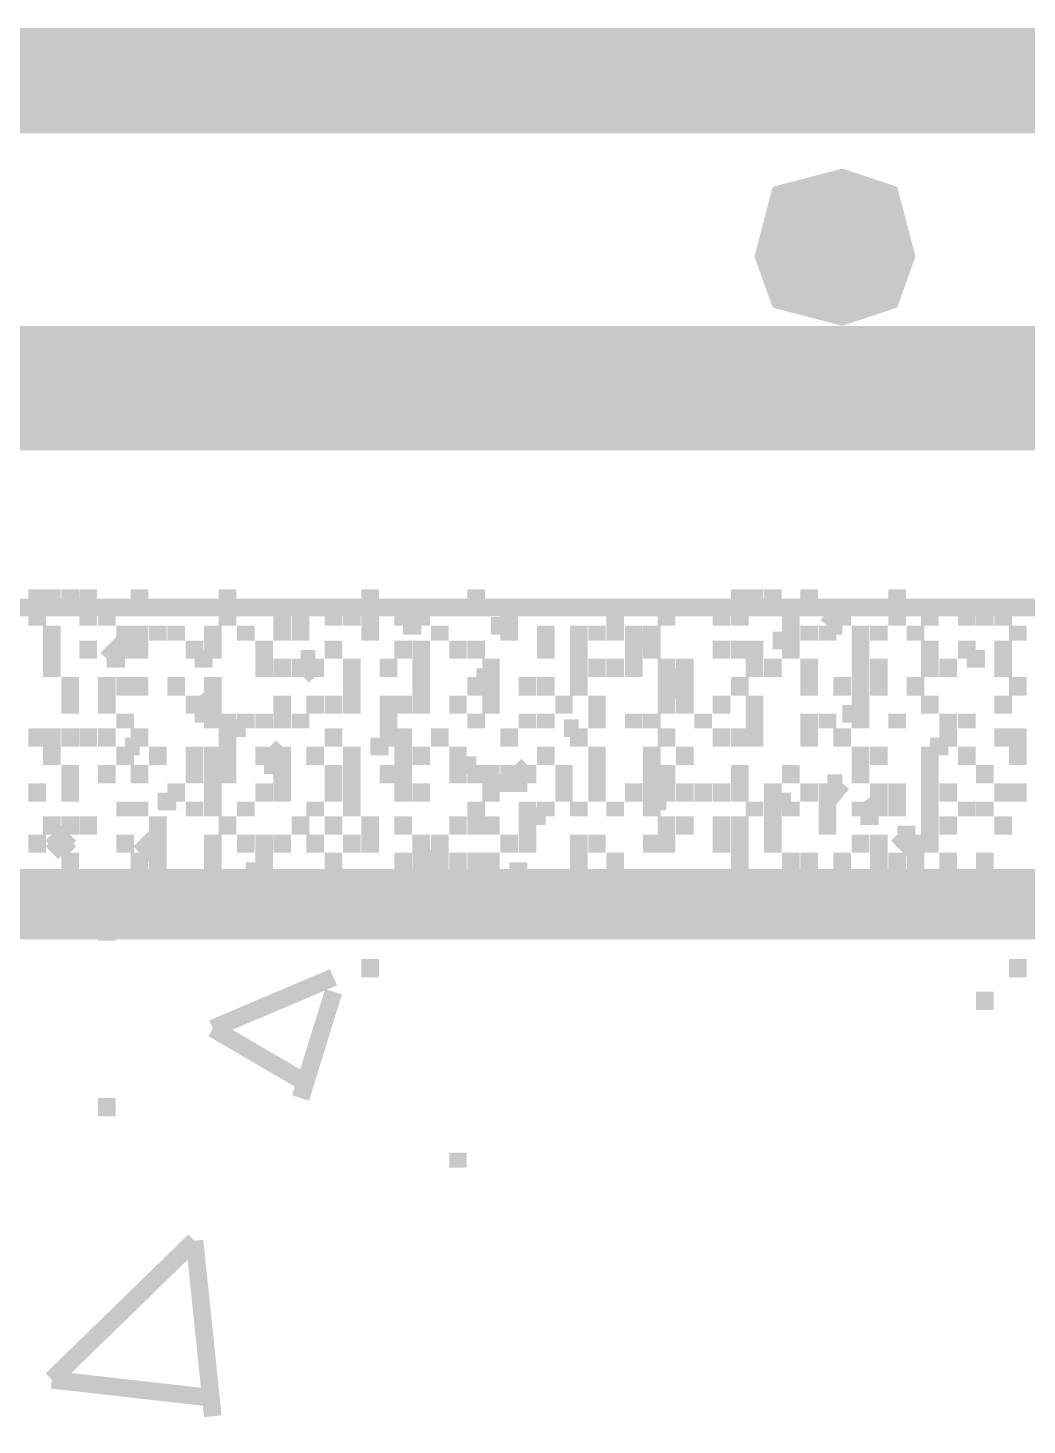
# Model space of a CAD drawing. Header units: millimetres. Extents: x 5 to 350, y 3 to 213.
# Drawn here: x 94.11 to 98.93, y 117.89 to 124.63 of the extents above; entities that cross this region are included whole.
import ezdxf

# ---------------------------------------------------------------- set-up
doc = ezdxf.new("R2010")
doc.units = ezdxf.units.MM
doc.layers.add('H', color=251, linetype='Continuous')
doc.layers.add('P', color=255, linetype='Continuous')

msp = doc.modelspace()

# ---------------------------------------------------------------- hatches: boundary and pattern name
at = {"layer": 'H', "linetype": 'Continuous'}
for points in [[(98.037, 123.525), (97.702, 123.86), (98.037, 123.948), (98.037, 123.525)], [(98.037, 123.525), (98.037, 123.948), (98.302, 123.86), (98.037, 123.525)], [(97.614, 123.525), (97.702, 123.86), (98.037, 123.525), (97.614, 123.525)], [(98.037, 123.525), (98.302, 123.86), (98.39, 123.525), (98.037, 123.525)], [(97.702, 123.278), (97.614, 123.525), (98.037, 123.525), (97.702, 123.278)], [(98.037, 123.19), (97.702, 123.278), (98.037, 123.525), (98.037, 123.19)], [(98.037, 123.19), (98.037, 123.525), (98.302, 123.278), (98.037, 123.19)], [(98.302, 123.278), (98.037, 123.525), (98.39, 123.525), (98.302, 123.278)], [(78.916, 122.59), (124.795, 123.19), (124.795, 122.59), (78.916, 122.59)], [(78.916, 122.59), (79.498, 123.19), (124.795, 123.19), (78.916, 122.59)]]:
    msp.add_hatch(color=256, dxfattribs=at).paths.add_polyline_path(points)

# ---------------------------------------------------------------- linework, layer by layer
at = {"layer": 'P'}
for points, const_width in [([(92.622, 124.372), (99.307, 124.372)], 0.508), ([(94.156, 121.832), (94.156, 121.92)], 0.085), ([(94.227, 121.832), (94.227, 121.92)], 0.085), ([(94.227, 121.832), (94.227, 121.92)], 0.085), ([(94.315, 121.832), (94.315, 121.92)], 0.085), ([(94.403, 121.832), (94.403, 121.92)], 0.085), ([(94.65, 121.832), (94.65, 121.92)], 0.085), ([(95.074, 121.832), (95.074, 121.92)], 0.085), ([(95.762, 121.832), (95.762, 121.92)], 0.085), ([(96.273, 121.832), (96.273, 121.92)], 0.085), ([(97.543, 121.832), (97.543, 121.92)], 0.085), ([(97.543, 121.832), (97.543, 121.92)], 0.085), ([(97.543, 121.832), (97.543, 121.92)], 0.085), ([(97.614, 121.832), (97.614, 121.92)], 0.085), ([(97.702, 121.832), (97.702, 121.92)], 0.085), ([(97.878, 121.832), (97.878, 121.92)], 0.085), ([(98.302, 121.832), (98.302, 121.92)], 0.085), ([(78.493, 121.832), (126.065, 121.832)], 0.085), ([(94.156, 121.744), (94.156, 121.832)], 0.085), ([(94.403, 121.744), (94.403, 121.832)], 0.085), ([(94.492, 121.744), (94.492, 121.832)], 0.085), ([(95.074, 121.832), (95.074, 121.744)], 0.085), ([(95.074, 121.744), (95.074, 121.832)], 0.085), ([(95.338, 121.744), (95.338, 121.832)], 0.085), ([(95.426, 121.744), (95.426, 121.832)], 0.085), ([(95.585, 121.744), (95.585, 121.832)], 0.085), ([(95.673, 121.832), (95.762, 121.832)], 0.085), ([(95.673, 121.744), (95.673, 121.832)], 0.085), ([(95.673, 121.744), (95.673, 121.832)], 0.085), ([(95.762, 121.744), (95.762, 121.832)], 0.085), ([(95.92, 121.744), (95.92, 121.832)], 0.085), ([(96.008, 121.744), (96.008, 121.832)], 0.085), ([(96.432, 121.744), (96.432, 121.832)], 0.085), ([(96.943, 121.744), (96.943, 121.832)], 0.085), ([(97.19, 121.744), (97.19, 121.832)], 0.085), ([(97.19, 121.744), (97.19, 121.832)], 0.085), ([(97.455, 121.744), (97.455, 121.832)], 0.085), ([(97.543, 121.744), (97.543, 121.832)], 0.085), ([(97.79, 121.744), (97.79, 121.832)], 0.085), ([(97.966, 121.744), (98.037, 121.832)], 0.085), ([(98.037, 121.744), (98.037, 121.832)], 0.085), ([(98.302, 121.744), (98.302, 121.832)], 0.085), ([(98.46, 121.744), (98.46, 121.832)], 0.085), ([(98.46, 121.744), (98.46, 121.832)], 0.085), ([(98.46, 121.744), (98.46, 121.832)], 0.085), ([(98.46, 121.744), (98.46, 121.832)], 0.085), ([(98.637, 121.744), (98.637, 121.832)], 0.085), ([(98.725, 121.744), (98.725, 121.832)], 0.085), ([(98.813, 121.744), (98.813, 121.832)], 0.085), ([(94.227, 121.673), (94.227, 121.744)], 0.085), ([(94.58, 121.673), (94.58, 121.744)], 0.085), ([(94.65, 121.673), (94.65, 121.744)], 0.085), ([(94.738, 121.673), (94.738, 121.744)], 0.085), ([(94.827, 121.673), (94.827, 121.744)], 0.085), ([(95.003, 121.673), (95.003, 121.744)], 0.085), ([(95.003, 121.673), (95.003, 121.744)], 0.085), ([(95.003, 121.673), (95.003, 121.744)], 0.085), ([(95.162, 121.673), (95.162, 121.744)], 0.085), ([(95.338, 121.673), (95.338, 121.744)], 0.085), ([(95.426, 121.673), (95.426, 121.744)], 0.085), ([(95.762, 121.673), (95.762, 121.744)], 0.085), ([(95.92, 121.744), (96.008, 121.744)], 0.085), ([(95.92, 121.744), (96.008, 121.744)], 0.085), ([(96.097, 121.673), (96.097, 121.744)], 0.085), ([(96.344, 121.744), (96.432, 121.744)], 0.085), ([(96.344, 121.744), (96.432, 121.744)], 0.085), ([(96.432, 121.673), (96.432, 121.744)], 0.085), ([(96.432, 121.673), (96.432, 121.744)], 0.085), ([(96.608, 121.673), (96.608, 121.744)], 0.085), ([(96.767, 121.673), (96.767, 121.744)], 0.085), ([(96.855, 121.673), (96.855, 121.744)], 0.085), ([(96.855, 121.673), (96.855, 121.744)], 0.085), ([(96.855, 121.673), (96.855, 121.744)], 0.085), ([(96.943, 121.673), (96.943, 121.744)], 0.085), ([(97.032, 121.673), (97.032, 121.744)], 0.085), ([(97.12, 121.673), (97.12, 121.744)], 0.085), ([(97.79, 121.673), (97.79, 121.744)], 0.085), ([(97.878, 121.673), (97.878, 121.744)], 0.085), ([(97.966, 121.744), (98.037, 121.744)], 0.085), ([(97.966, 121.673), (97.966, 121.744)], 0.085), ([(98.125, 121.673), (98.125, 121.744)], 0.085), ([(98.213, 121.673), (98.213, 121.744)], 0.085), ([(98.39, 121.673), (98.39, 121.744)], 0.085), ([(98.884, 121.673), (98.884, 121.744)], 0.085), ([(98.884, 121.673), (98.884, 121.744)], 0.085), ([(98.884, 121.673), (98.884, 121.744)], 0.085), ([(94.227, 121.585), (94.227, 121.673)], 0.085), ([(94.403, 121.585), (94.403, 121.673)], 0.085), ([(94.492, 121.585), (94.58, 121.673)], 0.085), ([(94.58, 121.585), (94.58, 121.673)], 0.085), ([(94.58, 121.585), (94.58, 121.673)], 0.085), ([(94.58, 121.585), (94.58, 121.673)], 0.085), ([(94.58, 121.585), (94.58, 121.673)], 0.085), ([(94.58, 121.585), (94.58, 121.673)], 0.085), ([(94.65, 121.585), (94.65, 121.673)], 0.085), ([(94.915, 121.585), (94.915, 121.673)], 0.085), ([(95.003, 121.585), (95.003, 121.673)], 0.085), ([(95.25, 121.585), (95.25, 121.673)], 0.085), ([(95.585, 121.585), (95.585, 121.673)], 0.085), ([(95.585, 121.585), (95.585, 121.673)], 0.085), ([(95.92, 121.585), (95.92, 121.673)], 0.085), ([(95.92, 121.585), (95.92, 121.673)], 0.085), ([(96.008, 121.585), (96.008, 121.673)], 0.085), ([(96.185, 121.585), (96.185, 121.673)], 0.085), ([(96.273, 121.585), (96.273, 121.673)], 0.085), ([(96.273, 121.585), (96.273, 121.673)], 0.085), ([(96.608, 121.585), (96.608, 121.673)], 0.085), ([(96.767, 121.585), (96.767, 121.673)], 0.085), ([(96.767, 121.585), (96.767, 121.673)], 0.085), ([(97.032, 121.585), (97.032, 121.673)], 0.085), ([(97.032, 121.673), (97.12, 121.673)], 0.085), ([(97.12, 121.585), (97.12, 121.673)], 0.085), ([(97.455, 121.585), (97.455, 121.673)], 0.085), ([(97.455, 121.585), (97.455, 121.673)], 0.085), ([(97.543, 121.585), (97.543, 121.673)], 0.085), ([(97.614, 121.585), (97.614, 121.673)], 0.085), ([(97.614, 121.585), (97.614, 121.673)], 0.085), ([(97.702, 121.673), (97.79, 121.673)], 0.085), ([(97.702, 121.673), (97.79, 121.673)], 0.085), ([(97.79, 121.585), (97.79, 121.673)], 0.085), ([(97.79, 121.585), (97.79, 121.673)], 0.085), ([(98.125, 121.585), (98.125, 121.673)], 0.085), ([(98.46, 121.585), (98.46, 121.673)], 0.085), ([(98.637, 121.585), (98.637, 121.673)], 0.085), ([(98.637, 121.585), (98.637, 121.673)], 0.085), ([(98.813, 121.585), (98.813, 121.673)], 0.085), ([(94.227, 121.497), (94.227, 121.585)], 0.085), ([(94.492, 121.585), (94.58, 121.585)], 0.085), ([(94.915, 121.585), (95.003, 121.585)], 0.085), ([(94.915, 121.585), (95.003, 121.585)], 0.085), ([(95.25, 121.497), (95.25, 121.585)], 0.085), ([(95.338, 121.497), (95.338, 121.585)], 0.085), ([(95.426, 121.497), (95.426, 121.585)], 0.085), ([(95.426, 121.497), (95.426, 121.585)], 0.085), ([(95.426, 121.497), (95.426, 121.585)], 0.085), ([(95.426, 121.585), (95.497, 121.585)], 0.085), ([(95.426, 121.585), (95.497, 121.497)], 0.085), ([(95.426, 121.497), (95.426, 121.585)], 0.085), ([(95.497, 121.497), (95.497, 121.585)], 0.085), ([(95.673, 121.497), (95.673, 121.585)], 0.085), ([(95.85, 121.497), (95.85, 121.585)], 0.085), ([(95.85, 121.497), (95.85, 121.585)], 0.085), ([(95.85, 121.497), (95.85, 121.585)], 0.085), ([(96.008, 121.497), (96.008, 121.585)], 0.085), ([(96.344, 121.497), (96.344, 121.585)], 0.085), ([(96.344, 121.497), (96.344, 121.585)], 0.085), ([(96.344, 121.497), (96.344, 121.585)], 0.085), ([(96.344, 121.497), (96.344, 121.585)], 0.085), ([(96.767, 121.497), (96.767, 121.585)], 0.085), ([(96.855, 121.497), (96.855, 121.585)], 0.085), ([(96.855, 121.497), (96.855, 121.585)], 0.085), ([(96.943, 121.497), (96.943, 121.585)], 0.085), ([(97.032, 121.497), (97.032, 121.585)], 0.085), ([(97.19, 121.497), (97.19, 121.585)], 0.085), ([(97.278, 121.497), (97.278, 121.585)], 0.085), ([(97.278, 121.497), (97.278, 121.585)], 0.085), ([(97.614, 121.497), (97.614, 121.585)], 0.085), ([(97.702, 121.497), (97.702, 121.585)], 0.085), ([(97.702, 121.497), (97.702, 121.585)], 0.085), ([(97.702, 121.497), (97.702, 121.585)], 0.085), ([(97.878, 121.497), (97.878, 121.585)], 0.085), ([(98.125, 121.497), (98.125, 121.585)], 0.085), ([(98.213, 121.497), (98.213, 121.585)], 0.085), ([(98.46, 121.497), (98.46, 121.585)], 0.085), ([(98.46, 121.497), (98.46, 121.585)], 0.085), ([(98.548, 121.497), (98.548, 121.585)], 0.085), ([(98.548, 121.497), (98.548, 121.585)], 0.085), ([(98.637, 121.585), (98.725, 121.585)], 0.085), ([(98.813, 121.497), (98.813, 121.585)], 0.085), ([(98.813, 121.497), (98.813, 121.585)], 0.085), ([(94.315, 121.408), (94.315, 121.497)], 0.085), ([(94.492, 121.408), (94.492, 121.497)], 0.085), ([(94.58, 121.408), (94.58, 121.497)], 0.085), ([(94.65, 121.408), (94.65, 121.497)], 0.085), ([(94.65, 121.408), (94.65, 121.497)], 0.085), ([(94.827, 121.408), (94.827, 121.497)], 0.085), ([(95.003, 121.408), (95.003, 121.497)], 0.085), ([(95.673, 121.408), (95.673, 121.497)], 0.085), ([(96.008, 121.408), (96.008, 121.497)], 0.085), ([(96.273, 121.497), (96.344, 121.497)], 0.085), ([(96.273, 121.497), (96.344, 121.497)], 0.085), ([(96.273, 121.408), (96.273, 121.497)], 0.085), ([(96.273, 121.408), (96.273, 121.497)], 0.085), ([(96.344, 121.408), (96.344, 121.497)], 0.085), ([(96.52, 121.408), (96.52, 121.497)], 0.085), ([(96.608, 121.408), (96.608, 121.497)], 0.085), ([(96.608, 121.408), (96.608, 121.497)], 0.085), ([(96.767, 121.408), (96.767, 121.497)], 0.085), ([(96.767, 121.408), (96.767, 121.497)], 0.085), ([(96.767, 121.408), (96.767, 121.497)], 0.085), ([(97.19, 121.408), (97.19, 121.497)], 0.085), ([(97.19, 121.408), (97.19, 121.497)], 0.085), ([(97.19, 121.408), (97.19, 121.497)], 0.085), ([(97.19, 121.497), (97.278, 121.497)], 0.085), ([(97.19, 121.497), (97.278, 121.408)], 0.085), ([(97.278, 121.408), (97.278, 121.497)], 0.085), ([(97.543, 121.408), (97.543, 121.497)], 0.085), ([(97.878, 121.408), (97.878, 121.497)], 0.085), ([(97.878, 121.408), (97.878, 121.497)], 0.085), ([(98.037, 121.408), (98.037, 121.497)], 0.085), ([(98.125, 121.408), (98.125, 121.497)], 0.085), ([(98.125, 121.408), (98.125, 121.497)], 0.085), ([(98.125, 121.408), (98.125, 121.497)], 0.085), ([(98.213, 121.408), (98.213, 121.497)], 0.085), ([(98.213, 121.408), (98.213, 121.497)], 0.085), ([(98.39, 121.408), (98.39, 121.497)], 0.085), ([(98.39, 121.408), (98.39, 121.497)], 0.085), ([(98.39, 121.408), (98.39, 121.497)], 0.085), ([(98.884, 121.408), (98.884, 121.497)], 0.085), ([(94.315, 121.32), (94.315, 121.408)], 0.085), ([(94.492, 121.32), (94.492, 121.408)], 0.085), ([(94.492, 121.32), (94.492, 121.408)], 0.085), ([(94.492, 121.32), (94.492, 121.408)], 0.085), ([(94.915, 121.32), (95.003, 121.408)], 0.085), ([(94.915, 121.32), (94.915, 121.408)], 0.085), ([(94.915, 121.32), (94.915, 121.408)], 0.085), ([(95.003, 121.32), (95.003, 121.408)], 0.085), ([(95.338, 121.32), (95.338, 121.408)], 0.085), ([(95.338, 121.32), (95.338, 121.408)], 0.085), ([(95.497, 121.32), (95.497, 121.408)], 0.085), ([(95.585, 121.32), (95.585, 121.408)], 0.085), ([(95.673, 121.32), (95.673, 121.408)], 0.085), ([(95.85, 121.32), (95.85, 121.408)], 0.085), ([(95.85, 121.32), (95.85, 121.408)], 0.085), ([(95.92, 121.32), (95.92, 121.408)], 0.085), ([(96.008, 121.32), (96.008, 121.408)], 0.085), ([(96.185, 121.32), (96.185, 121.408)], 0.085), ([(96.344, 121.32), (96.344, 121.408)], 0.085), ([(96.696, 121.32), (96.696, 121.408)], 0.085), ([(96.855, 121.32), (96.855, 121.408)], 0.085), ([(97.19, 121.32), (97.19, 121.408)], 0.085), ([(97.278, 121.32), (97.278, 121.408)], 0.085), ([(97.455, 121.32), (97.455, 121.408)], 0.085), ([(97.455, 121.32), (97.455, 121.408)], 0.085), ([(97.614, 121.32), (97.614, 121.408)], 0.085), ([(97.614, 121.32), (97.614, 121.408)], 0.085), ([(97.614, 121.32), (97.614, 121.408)], 0.085), ([(97.614, 121.32), (97.614, 121.408)], 0.085), ([(98.125, 121.32), (98.125, 121.408)], 0.085), ([(98.46, 121.32), (98.46, 121.408)], 0.085), ([(98.813, 121.32), (98.813, 121.408)], 0.085), ([(98.813, 121.32), (98.813, 121.408)], 0.085), ([(94.58, 121.25), (94.58, 121.32)], 0.085), ([(94.915, 121.32), (95.003, 121.32)], 0.085), ([(95.003, 121.25), (95.003, 121.32)], 0.085), ([(95.074, 121.25), (95.074, 121.32)], 0.085), ([(95.162, 121.25), (95.162, 121.32)], 0.085), ([(95.25, 121.25), (95.25, 121.32)], 0.085), ([(95.338, 121.25), (95.338, 121.32)], 0.085), ([(95.426, 121.25), (95.426, 121.32)], 0.085), ([(95.85, 121.32), (95.85, 121.25)], 0.085), ([(95.85, 121.25), (95.85, 121.32)], 0.085), ([(95.85, 121.25), (95.85, 121.32)], 0.085), ([(96.273, 121.25), (96.273, 121.32)], 0.085), ([(96.52, 121.25), (96.52, 121.32)], 0.085), ([(96.608, 121.25), (96.608, 121.32)], 0.085), ([(96.608, 121.25), (96.608, 121.32)], 0.085), ([(96.855, 121.25), (96.855, 121.32)], 0.085), ([(97.032, 121.25), (97.032, 121.32)], 0.085), ([(97.12, 121.25), (97.12, 121.32)], 0.085), ([(97.367, 121.25), (97.367, 121.32)], 0.085), ([(97.614, 121.25), (97.614, 121.32)], 0.085), ([(97.614, 121.25), (97.614, 121.32)], 0.085), ([(97.878, 121.25), (97.878, 121.32)], 0.085), ([(97.966, 121.25), (97.966, 121.32)], 0.085), ([(98.037, 121.32), (98.125, 121.32)], 0.085), ([(98.037, 121.32), (98.125, 121.32)], 0.085), ([(98.125, 121.25), (98.125, 121.32)], 0.085), ([(98.302, 121.25), (98.302, 121.32)], 0.085), ([(98.302, 121.25), (98.302, 121.32)], 0.085), ([(98.548, 121.25), (98.548, 121.32)], 0.085), ([(98.548, 121.25), (98.548, 121.32)], 0.085), ([(98.548, 121.25), (98.548, 121.32)], 0.085), ([(98.637, 121.25), (98.637, 121.32)], 0.085), ([(98.637, 121.25), (98.637, 121.32)], 0.085), ([(94.156, 121.162), (94.156, 121.25)], 0.085), ([(94.156, 121.162), (94.156, 121.25)], 0.085), ([(94.156, 121.162), (94.156, 121.25)], 0.085), ([(94.227, 121.162), (94.227, 121.25)], 0.085), ([(94.315, 121.162), (94.315, 121.25)], 0.085), ([(94.315, 121.162), (94.315, 121.25)], 0.085), ([(94.403, 121.162), (94.403, 121.25)], 0.085), ([(94.403, 121.162), (94.403, 121.25)], 0.085), ([(94.403, 121.162), (94.403, 121.25)], 0.085), ([(94.492, 121.162), (94.492, 121.25)], 0.085), ([(94.65, 121.162), (94.65, 121.25)], 0.085), ([(94.65, 121.162), (94.65, 121.25)], 0.085), ([(94.65, 121.162), (94.65, 121.25)], 0.085), ([(95.074, 121.25), (95.162, 121.25)], 0.085), ([(95.074, 121.25), (95.162, 121.25)], 0.085), ([(95.074, 121.162), (95.074, 121.25)], 0.085), ([(95.585, 121.162), (95.585, 121.25)], 0.085), ([(95.85, 121.162), (95.85, 121.25)], 0.085), ([(95.85, 121.162), (95.85, 121.25)], 0.085), ([(95.92, 121.162), (95.92, 121.25)], 0.085), ([(96.097, 121.162), (96.097, 121.25)], 0.085), ([(96.432, 121.162), (96.432, 121.25)], 0.085), ([(96.696, 121.25), (96.767, 121.25)], 0.085), ([(96.696, 121.25), (96.767, 121.25)], 0.085), ([(96.696, 121.25), (96.767, 121.25)], 0.085), ([(96.767, 121.162), (96.767, 121.25)], 0.085), ([(97.19, 121.162), (97.19, 121.25)], 0.085), ([(97.455, 121.162), (97.455, 121.25)], 0.085), ([(97.543, 121.162), (97.543, 121.25)], 0.085), ([(97.614, 121.25), (97.614, 121.162)], 0.085), ([(97.614, 121.162), (97.614, 121.25)], 0.085), ([(97.878, 121.162), (97.878, 121.25)], 0.085), ([(98.037, 121.162), (98.037, 121.25)], 0.085), ([(98.548, 121.162), (98.548, 121.25)], 0.085), ([(98.548, 121.162), (98.548, 121.25)], 0.085), ([(98.813, 121.162), (98.813, 121.25)], 0.085), ([(98.884, 121.162), (98.884, 121.25)], 0.085), ([(94.227, 121.073), (94.227, 121.162)], 0.085), ([(94.58, 121.162), (94.65, 121.162)], 0.085), ([(94.58, 121.162), (94.65, 121.162)], 0.085), ([(94.58, 121.073), (94.58, 121.162)], 0.085), ([(94.738, 121.073), (94.738, 121.162)], 0.085), ([(94.915, 121.073), (94.915, 121.162)], 0.085), ([(95.003, 121.073), (95.003, 121.162)], 0.085), ([(95.074, 121.073), (95.074, 121.162)], 0.085), ([(95.074, 121.073), (95.074, 121.162)], 0.085), ([(95.074, 121.073), (95.074, 121.162)], 0.085), ([(95.25, 121.073), (95.338, 121.162)], 0.085), ([(95.25, 121.073), (95.25, 121.162)], 0.085), ([(95.338, 121.073), (95.338, 121.162)], 0.085), ([(95.338, 121.073), (95.338, 121.162)], 0.085), ([(95.338, 121.073), (95.338, 121.162)], 0.085), ([(95.497, 121.073), (95.497, 121.162)], 0.085), ([(95.497, 121.073), (95.497, 121.162)], 0.085), ([(95.497, 121.073), (95.497, 121.162)], 0.085), ([(95.673, 121.073), (95.673, 121.162)], 0.085), ([(95.762, 121.162), (95.85, 121.162)], 0.085), ([(95.762, 121.162), (95.85, 121.162)], 0.085), ([(95.92, 121.073), (95.92, 121.162)], 0.085), ([(96.008, 121.073), (96.008, 121.162)], 0.085), ([(96.185, 121.073), (96.185, 121.162)], 0.085), ([(96.185, 121.073), (96.185, 121.162)], 0.085), ([(96.608, 121.073), (96.608, 121.162)], 0.085), ([(96.855, 121.073), (96.855, 121.162)], 0.085), ([(97.12, 121.073), (97.12, 121.162)], 0.085), ([(97.278, 121.073), (97.278, 121.162)], 0.085), ([(98.125, 121.073), (98.125, 121.162)], 0.085), ([(98.213, 121.073), (98.213, 121.162)], 0.085), ([(98.46, 121.162), (98.548, 121.162)], 0.085), ([(98.46, 121.162), (98.548, 121.162)], 0.085), ([(98.46, 121.073), (98.46, 121.162)], 0.085), ([(98.637, 121.073), (98.637, 121.162)], 0.085), ([(98.884, 121.073), (98.884, 121.162)], 0.085), ([(94.315, 120.985), (94.315, 121.073)], 0.085), ([(94.315, 120.985), (94.315, 121.073)], 0.085), ([(94.492, 120.985), (94.492, 121.073)], 0.085), ([(94.65, 120.985), (94.65, 121.073)], 0.085), ([(94.65, 120.985), (94.65, 121.073)], 0.085), ([(94.915, 120.985), (94.915, 121.073)], 0.085), ([(95.003, 120.985), (95.003, 121.073)], 0.085), ([(95.074, 120.985), (95.074, 121.073)], 0.085), ([(95.25, 121.073), (95.338, 121.073)], 0.085), ([(95.338, 120.985), (95.338, 121.073)], 0.085), ([(95.585, 120.985), (95.585, 121.073)], 0.085), ([(95.673, 120.985), (95.673, 121.073)], 0.085), ([(95.85, 120.985), (95.85, 121.073)], 0.085), ([(95.92, 121.073), (95.92, 120.985)], 0.085), ([(95.92, 120.985), (95.92, 121.073)], 0.085), ([(95.92, 120.985), (95.92, 121.073)], 0.085), ([(96.185, 121.073), (96.273, 121.073)], 0.085), ([(96.185, 120.985), (96.185, 121.073)], 0.085), ([(96.273, 120.985), (96.273, 121.073)], 0.085), ([(96.344, 120.985), (96.344, 121.073)], 0.085), ([(96.432, 120.985), (96.432, 121.073)], 0.085), ([(96.432, 120.985), (96.52, 121.073)], 0.085), ([(96.432, 120.985), (96.432, 121.073)], 0.085), ([(96.52, 120.985), (96.52, 121.073)], 0.085), ([(96.52, 120.985), (96.52, 121.073)], 0.085), ([(96.696, 120.985), (96.696, 121.073)], 0.085), ([(96.855, 120.985), (96.855, 121.073)], 0.085), ([(96.855, 120.985), (96.855, 121.073)], 0.085), ([(96.855, 120.985), (96.855, 121.073)], 0.085), ([(96.855, 120.985), (96.855, 121.073)], 0.085), ([(97.12, 120.985), (97.12, 121.073)], 0.085), ([(97.12, 120.985), (97.12, 121.073)], 0.085), ([(97.12, 120.985), (97.12, 121.073)], 0.085), ([(97.19, 120.985), (97.19, 121.073)], 0.085), ([(97.543, 120.985), (97.543, 121.073)], 0.085), ([(97.79, 120.985), (97.79, 121.073)], 0.085), ([(97.79, 120.985), (97.79, 121.073)], 0.085), ([(98.125, 120.985), (98.125, 121.073)], 0.085), ([(98.46, 120.985), (98.46, 121.073)], 0.085), ([(98.725, 120.985), (98.725, 121.073)], 0.085), ([(94.156, 120.897), (94.156, 120.985)], 0.085), ([(94.315, 120.897), (94.315, 120.985)], 0.085), ([(94.315, 120.897), (94.315, 120.985)], 0.085), ([(94.827, 120.897), (94.827, 120.985)], 0.085), ([(95.003, 120.897), (95.003, 120.985)], 0.085), ([(95.25, 120.897), (95.25, 120.985)], 0.085), ([(95.338, 120.897), (95.338, 120.985)], 0.085), ([(95.585, 120.897), (95.585, 120.985)], 0.085), ([(95.673, 120.897), (95.673, 120.985)], 0.085), ([(95.673, 120.897), (95.673, 120.985)], 0.085), ([(95.92, 120.897), (95.92, 120.985)], 0.085), ([(96.008, 120.897), (96.008, 120.985)], 0.085), ([(96.344, 120.985), (96.432, 120.985)], 0.085), ([(96.344, 120.985), (96.432, 120.985)], 0.085), ([(96.344, 120.897), (96.344, 120.985)], 0.085), ([(96.432, 120.985), (96.52, 120.985)], 0.085), ([(96.696, 120.897), (96.696, 120.985)], 0.085), ([(96.855, 120.897), (96.855, 120.985)], 0.085), ([(97.032, 120.897), (97.032, 120.985)], 0.085), ([(97.12, 120.897), (97.12, 120.985)], 0.085), ([(97.12, 120.897), (97.12, 120.985)], 0.085), ([(97.12, 120.897), (97.12, 120.985)], 0.085), ([(97.19, 120.897), (97.19, 120.985)], 0.085), ([(97.278, 120.897), (97.278, 120.985)], 0.085), ([(97.278, 120.897), (97.278, 120.985)], 0.085), ([(97.278, 120.897), (97.278, 120.985)], 0.085), ([(97.367, 120.897), (97.367, 120.985)], 0.085), ([(97.367, 120.897), (97.367, 120.985)], 0.085), ([(97.455, 120.897), (97.455, 120.985)], 0.085), ([(97.543, 120.897), (97.543, 120.985)], 0.085), ([(97.702, 120.897), (97.702, 120.985)], 0.085), ([(97.702, 120.897), (97.702, 120.985)], 0.085), ([(97.702, 120.897), (97.702, 120.985)], 0.085), ([(97.878, 120.897), (97.878, 120.985)], 0.085), ([(97.878, 120.897), (97.878, 120.985)], 0.085), ([(97.966, 120.985), (98.037, 120.985)], 0.085), ([(97.966, 120.985), (97.966, 120.897)], 0.085), ([(97.966, 120.897), (98.037, 120.985)], 0.085), ([(97.966, 120.897), (97.966, 120.985)], 0.085), ([(98.213, 120.897), (98.213, 120.985)], 0.085), ([(98.302, 120.897), (98.302, 120.985)], 0.085), ([(98.46, 120.897), (98.46, 120.985)], 0.085), ([(98.548, 120.897), (98.548, 120.985)], 0.085), ([(98.813, 120.897), (98.813, 120.985)], 0.085), ([(98.884, 120.897), (98.884, 120.985)], 0.085), ([(98.884, 120.897), (98.884, 120.985)], 0.085), ([(98.884, 120.897), (98.884, 120.985)], 0.085), ([(98.884, 120.897), (98.884, 120.985)], 0.085), ([(94.58, 120.826), (94.58, 120.897)], 0.085), ([(94.65, 120.826), (94.65, 120.897)], 0.085), ([(94.738, 120.897), (94.827, 120.897)], 0.085), ([(94.738, 120.897), (94.827, 120.897)], 0.085), ([(94.915, 120.826), (94.915, 120.897)], 0.085), ([(95.003, 120.826), (95.003, 120.897)], 0.085), ([(95.162, 120.826), (95.162, 120.897)], 0.085), ([(95.497, 120.826), (95.497, 120.897)], 0.085), ([(95.673, 120.826), (95.673, 120.897)], 0.085), ([(95.673, 120.826), (95.673, 120.897)], 0.085), ([(95.673, 120.826), (95.673, 120.897)], 0.085), ([(96.273, 120.826), (96.273, 120.897)], 0.085), ([(96.52, 120.826), (96.52, 120.897)], 0.085), ([(96.608, 120.826), (96.608, 120.897)], 0.085), ([(96.767, 120.826), (96.767, 120.897)], 0.085), ([(96.943, 120.826), (96.943, 120.897)], 0.085), ([(97.12, 120.897), (97.19, 120.897)], 0.085), ([(97.12, 120.826), (97.12, 120.897)], 0.085), ([(97.614, 120.826), (97.614, 120.897)], 0.085), ([(97.702, 120.897), (97.79, 120.897)], 0.085), ([(97.702, 120.826), (97.702, 120.897)], 0.085), ([(97.79, 120.826), (97.79, 120.897)], 0.085), ([(97.79, 120.826), (97.79, 120.897)], 0.085), ([(97.79, 120.826), (97.79, 120.897)], 0.085), ([(97.79, 120.826), (97.79, 120.897)], 0.085), ([(97.966, 120.826), (97.966, 120.897)], 0.085), ([(98.125, 120.826), (98.213, 120.897)], 0.085), ([(98.125, 120.826), (98.125, 120.897)], 0.085), ([(98.213, 120.826), (98.213, 120.897)], 0.085), ([(98.302, 120.826), (98.302, 120.897)], 0.085), ([(98.302, 120.826), (98.302, 120.897)], 0.085), ([(98.46, 120.826), (98.46, 120.897)], 0.085), ([(98.637, 120.826), (98.637, 120.897)], 0.085), ([(98.637, 120.826), (98.637, 120.897)], 0.085), ([(98.637, 120.826), (98.637, 120.897)], 0.085), ([(98.637, 120.826), (98.637, 120.897)], 0.085), ([(98.725, 120.826), (98.725, 120.897)], 0.085), ([(94.227, 120.738), (94.227, 120.826)], 0.085), ([(94.227, 120.738), (94.227, 120.826)], 0.085), ([(94.227, 120.738), (94.227, 120.826)], 0.085), ([(94.227, 120.738), (94.227, 120.826)], 0.085), ([(94.315, 120.738), (94.315, 120.826)], 0.085), ([(94.315, 120.738), (94.315, 120.826)], 0.085), ([(94.403, 120.738), (94.403, 120.826)], 0.085), ([(94.738, 120.738), (94.738, 120.826)], 0.085), ([(94.738, 120.738), (94.738, 120.826)], 0.085), ([(95.074, 120.738), (95.074, 120.826)], 0.085), ([(95.426, 120.738), (95.426, 120.826)], 0.085), ([(95.585, 120.738), (95.585, 120.826)], 0.085), ([(95.762, 120.738), (95.762, 120.826)], 0.085), ([(95.92, 120.738), (95.92, 120.826)], 0.085), ([(96.185, 120.738), (96.185, 120.826)], 0.085), ([(96.273, 120.738), (96.273, 120.826)], 0.085), ([(96.344, 120.738), (96.344, 120.826)], 0.085), ([(96.52, 120.826), (96.608, 120.826)], 0.085), ([(96.52, 120.826), (96.608, 120.826)], 0.085), ([(96.52, 120.738), (96.52, 120.826)], 0.085), ([(97.19, 120.738), (97.19, 120.826)], 0.085), ([(97.278, 120.738), (97.278, 120.826)], 0.085), ([(97.455, 120.738), (97.455, 120.826)], 0.085), ([(97.455, 120.738), (97.455, 120.826)], 0.085), ([(97.455, 120.738), (97.455, 120.826)], 0.085), ([(97.543, 120.738), (97.543, 120.826)], 0.085), ([(97.702, 120.738), (97.702, 120.826)], 0.085), ([(97.966, 120.738), (97.966, 120.826)], 0.085), ([(98.125, 120.826), (98.213, 120.826)], 0.085), ([(98.46, 120.738), (98.46, 120.826)], 0.085), ([(98.46, 120.738), (98.46, 120.826)], 0.085), ([(98.46, 120.738), (98.46, 120.826)], 0.085), ([(98.548, 120.738), (98.548, 120.826)], 0.085), ([(98.813, 120.738), (98.813, 120.826)], 0.085), ([(94.156, 120.65), (94.156, 120.738)], 0.085), ([(94.227, 120.738), (94.315, 120.738)], 0.085), ([(94.227, 120.738), (94.315, 120.65)], 0.085), ([(94.227, 120.65), (94.315, 120.738)], 0.085), ([(94.58, 120.65), (94.58, 120.738)], 0.085), ([(94.58, 120.65), (94.58, 120.738)], 0.085), ([(94.58, 120.65), (94.58, 120.738)], 0.085), ([(94.65, 120.65), (94.738, 120.738)], 0.085), ([(94.738, 120.65), (94.738, 120.738)], 0.085), ([(95.003, 120.65), (95.003, 120.738)], 0.085), ([(95.162, 120.65), (95.162, 120.738)], 0.085), ([(95.162, 120.65), (95.162, 120.738)], 0.085), ([(95.162, 120.65), (95.162, 120.738)], 0.085), ([(95.162, 120.65), (95.162, 120.738)], 0.085), ([(95.162, 120.65), (95.162, 120.738)], 0.085), ([(95.162, 120.65), (95.162, 120.738)], 0.085), ([(95.25, 120.65), (95.25, 120.738)], 0.085), ([(95.338, 120.65), (95.338, 120.738)], 0.085), ([(95.497, 120.65), (95.497, 120.738)], 0.085), ([(95.673, 120.65), (95.673, 120.738)], 0.085), ([(95.762, 120.65), (95.762, 120.738)], 0.085), ([(96.008, 120.65), (96.008, 120.738)], 0.085), ([(96.097, 120.65), (96.097, 120.738)], 0.085), ([(96.432, 120.65), (96.432, 120.738)], 0.085), ([(96.52, 120.65), (96.52, 120.738)], 0.085), ([(96.52, 120.65), (96.52, 120.738)], 0.085), ([(96.767, 120.65), (96.767, 120.738)], 0.085), ([(96.855, 120.65), (96.855, 120.738)], 0.085), ([(96.855, 120.65), (96.855, 120.738)], 0.085), ([(97.12, 120.65), (97.12, 120.738)], 0.085), ([(97.19, 120.65), (97.19, 120.738)], 0.085), ([(97.455, 120.65), (97.455, 120.738)], 0.085), ([(97.543, 120.65), (97.543, 120.738)], 0.085), ([(97.702, 120.65), (97.702, 120.738)], 0.085), ([(98.125, 120.65), (98.125, 120.738)], 0.085), ([(98.213, 120.65), (98.213, 120.738)], 0.085), ([(98.302, 120.738), (98.39, 120.738)], 0.085), ([(98.302, 120.738), (98.39, 120.65)], 0.085), ([(98.39, 120.65), (98.39, 120.738)], 0.085), ([(98.46, 120.65), (98.46, 120.738)], 0.085), ([(94.315, 120.562), (94.315, 120.65)], 0.085), ([(94.65, 120.65), (94.738, 120.65)], 0.085), ([(94.65, 120.562), (94.65, 120.65)], 0.085), ([(94.738, 120.562), (94.738, 120.65)], 0.085), ([(95.003, 120.562), (95.003, 120.65)], 0.085), ([(95.25, 120.562), (95.25, 120.65)], 0.085), ([(95.585, 120.562), (95.585, 120.65)], 0.085), ([(95.585, 120.562), (95.585, 120.65)], 0.085), ([(95.585, 120.562), (95.585, 120.65)], 0.085), ([(95.92, 120.562), (95.92, 120.65)], 0.085), ([(96.008, 120.562), (96.008, 120.65)], 0.085), ([(96.008, 120.562), (96.008, 120.65)], 0.085), ([(96.008, 120.562), (96.008, 120.65)], 0.085), ([(96.008, 120.562), (96.097, 120.65)], 0.085), ([(96.097, 120.562), (96.097, 120.65)], 0.085), ([(96.185, 120.562), (96.185, 120.65)], 0.085), ([(96.273, 120.562), (96.273, 120.65)], 0.085), ([(96.344, 120.562), (96.344, 120.65)], 0.085), ([(96.767, 120.562), (96.767, 120.65)], 0.085), ([(96.943, 120.562), (96.943, 120.65)], 0.085), ([(96.943, 120.562), (96.943, 120.65)], 0.085), ([(96.943, 120.562), (96.943, 120.65)], 0.085), ([(96.943, 120.562), (96.943, 120.65)], 0.085), ([(97.543, 120.562), (97.543, 120.65)], 0.085), ([(97.79, 120.562), (97.79, 120.65)], 0.085), ([(97.878, 120.562), (97.878, 120.65)], 0.085), ([(98.037, 120.562), (98.037, 120.65)], 0.085), ([(98.213, 120.562), (98.213, 120.65)], 0.085), ([(98.302, 120.562), (98.302, 120.65)], 0.085), ([(98.39, 120.562), (98.39, 120.65)], 0.085), ([(98.548, 120.562), (98.548, 120.65)], 0.085), ([(98.725, 120.562), (98.725, 120.65)], 0.085), ([(78.493, 120.403), (126.065, 120.403)], 0.339), ([(126.065, 120.403), (78.493, 120.403)], 0.339), ([(94.227, 120.474), (94.227, 120.562)], 0.085), ([(94.58, 120.474), (94.58, 120.562)], 0.085), ([(94.58, 120.474), (94.58, 120.562)], 0.085), ([(94.65, 120.474), (94.65, 120.562)], 0.085), ([(94.915, 120.474), (94.915, 120.562)], 0.085), ([(95.162, 120.562), (95.25, 120.562)], 0.085), ([(95.162, 120.562), (95.25, 120.474)], 0.085), ([(95.25, 120.474), (95.25, 120.562)], 0.085), ([(95.25, 120.474), (95.25, 120.562)], 0.085), ([(95.585, 120.474), (95.585, 120.562)], 0.085), ([(95.85, 120.474), (95.85, 120.562)], 0.085), ([(96.008, 120.562), (96.097, 120.562)], 0.085), ([(96.008, 120.474), (96.008, 120.562)], 0.085), ([(96.185, 120.474), (96.185, 120.562)], 0.085), ([(96.432, 120.562), (96.52, 120.562)], 0.085), ([(96.432, 120.562), (96.52, 120.562)], 0.085), ([(96.52, 120.474), (96.52, 120.562)], 0.085), ([(96.855, 120.474), (96.855, 120.562)], 0.085), ([(96.943, 120.474), (96.943, 120.562)], 0.085), ([(96.943, 120.474), (96.943, 120.562)], 0.085), ([(96.943, 120.474), (96.943, 120.562)], 0.085), ([(97.12, 120.474), (97.12, 120.562)], 0.085), ([(97.19, 120.474), (97.19, 120.562)], 0.085), ([(97.367, 120.474), (97.367, 120.562)], 0.085), ([(97.367, 120.474), (97.367, 120.562)], 0.085), ([(97.367, 120.474), (97.367, 120.562)], 0.085), ([(97.455, 120.474), (97.455, 120.562)], 0.085), ([(97.543, 120.474), (97.543, 120.562)], 0.085), ([(97.79, 120.474), (97.79, 120.562)], 0.085), ([(97.878, 120.474), (97.878, 120.562)], 0.085), ([(98.46, 120.474), (98.46, 120.562)], 0.085), ([(98.725, 120.474), (98.725, 120.562)], 0.085), ([(98.813, 120.474), (98.813, 120.562)], 0.085), ([(94.156, 120.403), (94.156, 120.474)], 0.085), ([(94.227, 120.403), (94.227, 120.474)], 0.085), ([(94.315, 120.403), (94.315, 120.474)], 0.085), ([(94.65, 120.474), (94.65, 120.403)], 0.085), ([(94.65, 120.403), (94.65, 120.474)], 0.085), ([(94.65, 120.403), (94.65, 120.474)], 0.085), ([(94.65, 120.403), (94.65, 120.474)], 0.085), ([(95.003, 120.403), (95.003, 120.474)], 0.085), ([(95.003, 120.403), (95.003, 120.474)], 0.085), ([(95.074, 120.403), (95.074, 120.474)], 0.085), ([(95.162, 120.403), (95.162, 120.474)], 0.085), ([(95.338, 120.403), (95.338, 120.474)], 0.085), ([(95.338, 120.403), (95.338, 120.474)], 0.085), ([(95.426, 120.403), (95.426, 120.474)], 0.085), ([(95.497, 120.403), (95.497, 120.474)], 0.085), ([(95.585, 120.403), (95.585, 120.474)], 0.085), ([(95.673, 120.403), (95.673, 120.474)], 0.085), ([(95.85, 120.403), (95.92, 120.474)], 0.085), ([(95.92, 120.403), (95.92, 120.474)], 0.085), ([(95.92, 120.403), (95.92, 120.474)], 0.085), ([(96.185, 120.403), (96.185, 120.474)], 0.085), ([(96.432, 120.403), (96.432, 120.474)], 0.085), ([(96.52, 120.403), (96.52, 120.474)], 0.085), ([(96.767, 120.403), (96.767, 120.474)], 0.085), ([(97.032, 120.403), (97.032, 120.474)], 0.085), ([(97.367, 120.403), (97.367, 120.474)], 0.085), ([(97.79, 120.403), (97.79, 120.474)], 0.085), ([(97.79, 120.403), (97.79, 120.474)], 0.085), ([(97.79, 120.474), (97.878, 120.474)], 0.085), ([(97.79, 120.474), (97.878, 120.474)], 0.085), ([(97.79, 120.403), (97.79, 120.474)], 0.085), ([(98.125, 120.403), (98.125, 120.474)], 0.085), ([(98.302, 120.403), (98.302, 120.474)], 0.085), ([(98.725, 120.474), (98.725, 120.403)], 0.085), ([(98.725, 120.403), (98.725, 120.474)], 0.085), ([(98.813, 120.403), (98.813, 120.474)], 0.085), ([(98.884, 120.403), (98.884, 120.474)], 0.085), ([(94.403, 120.315), (94.403, 120.403)], 0.085), ([(95.497, 120.403), (95.585, 120.403)], 0.085), ([(95.497, 120.403), (95.585, 120.403)], 0.085), ([(95.85, 120.403), (95.92, 120.403)], 0.085), ([(96.432, 120.403), (96.432, 120.315)], 0.085), ([(96.432, 120.315), (96.432, 120.403)], 0.085), ([(96.52, 120.315), (96.608, 120.403)], 0.085), ([(96.608, 120.315), (96.608, 120.403)], 0.085), ([(96.767, 120.315), (96.767, 120.403)], 0.085), ([(97.79, 120.403), (97.878, 120.403)], 0.085), ([(98.213, 120.403), (98.302, 120.403)], 0.085), ([(98.213, 120.403), (98.302, 120.403)], 0.085), ([(98.725, 120.315), (98.725, 120.403)], 0.085), ([(98.725, 120.315), (98.725, 120.403)], 0.085), ([(94.492, 120.227), (94.492, 120.315)], 0.085), ([(95.762, 120.05), (95.762, 120.138)], 0.085), ([(98.884, 120.05), (98.884, 120.138)], 0.085), ([(95.003, 119.803), (95.585, 120.05)], 0.085), ([(95.426, 119.468), (95.585, 119.98)], 0.085), ([(98.725, 119.892), (98.725, 119.98)], 0.085), ([(95.003, 119.803), (95.426, 119.556)], 0.085), ([(94.492, 119.38), (94.492, 119.468)], 0.085), ([(96.185, 119.133), (96.185, 119.204)], 0.085), ([(94.227, 118.11), (94.915, 118.78)], 0.085), ([(95.003, 117.934), (94.915, 118.78)], 0.085), ([(94.227, 118.11), (95.003, 118.022)], 0.085)]:
    msp.add_lwpolyline(points, dxfattribs=dict(at, const_width=const_width))

doc.saveas('drawing.dxf')
